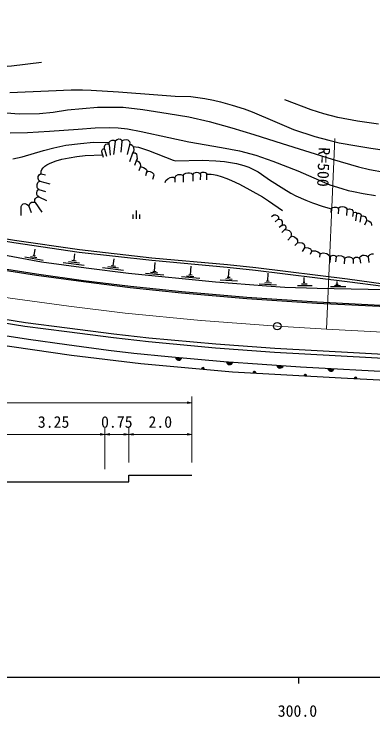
# Model space of a CAD drawing. Units: millimetres at full size, sheet at 1:1000, with parts at other scales. Extents: x 40000 to 680000, y 20000 to 380000.
# Drawn here: x 323017 to 379788, y 198715 to 309818 of the extents above; entities that cross this region are included whole.
import ezdxf
from ezdxf.enums import TextEntityAlignment as Align

# ---------------------------------------------------------------- set-up
doc = ezdxf.new("R2010")
doc.units = ezdxf.units.MM
doc.header["$LTSCALE"] = 1000
doc.linetypes.add('CHAIN', pattern=[18.5, 12, -1.5, 3.5, -1.5])
for name, color, linetype, lineweight in [('M-BGD', 7, 'Continuous', 25), ('M-BMK', 2, 'CHAIN', 13), ('M-BMK-SRVR', 3, 'Continuous', 25), ('M-STR-HTXT', 7, 'Continuous', 13), ('M-STR-STRC', 7, 'Continuous', 25), ('M-TTL-BAND', 7, 'Continuous', 25)]:
    doc.layers.add(name, color=color, linetype=linetype, lineweight=lineweight)
doc.styles.add('ＭＳ ゴシック', font='')
doc.styles.get('ＭＳ ゴシック').set_extended_font_data('MS Gothic')

# ---------------------------------------------------------------- blocks, each defined once
blk = doc.blocks.new('open_arrow')
at = {"color": 0, "linetype": 'Continuous', "lineweight": -2}
blk.add_lwpolyline([(7.5, 1.25), (0, 0), (7.5, -1.25)], dxfattribs=at)

msp = doc.modelspace()

# ---------------------------------------------------------------- hatches: boundary and pattern name
at = {"layer": 'M-BGD'}
for points in [[(348548, 255567, 0.82183), (349535, 255478)], [(356615, 254845, 0.82183), (357604, 254777)], [(353093, 253693, 0.4608), (352915, 253945, 0.4608), (352693, 253730)], [(361245, 253075, 0.4608), (361058, 253321, 0.4608), (360844, 253098)], [(364602, 254295, 0.82183), (365591, 254227)], [(372626, 253808, 0.82183), (373616, 253754)], [(369291, 252610, 0.4608), (369105, 252856, 0.4608), (368890, 252633)], [(377245, 252167, 0.4608), (377057, 252412, 0.4608), (376844, 252187)]]:
    msp.add_hatch(color=256, dxfattribs=at).paths.add_polyline_path(points)

# ---------------------------------------------------------------- linework, layer by layer
for p, q in [((338068, 289153), (338242, 287503)), ((339027, 289680), (338774, 287644)), ((340057, 289662), (339911, 288013)), ((341284, 289152), (340913, 287611)), ((337330, 288473), (337642, 287350)), ((341758, 287808), (341264, 286478)), ((342321, 286603), (342062, 285872)), ((342966, 285614), (342759, 285028)), ((343955, 284810), (343800, 284242)), ((352484, 284439), (352482, 283596)), ((327096, 283381), (328679, 283003)), ((348442, 283852), (348452, 283220)), ((349780, 284256), (349792, 283266)), ((351294, 284379), (351273, 283385)), ((326946, 282060), (328000, 281779)), ((326349, 280019), (327392, 278496)), ((326917, 280919), (328153, 280332)), ((325372, 279453), (325731, 278438)), ((374328, 278973), (374308, 278236)), ((375670, 278889), (375607, 277984)), ((341852, 277449), (341852, 278146)), ((342385, 277449), (342385, 278777)), ((342919, 277449), (342919, 278146)), ((376633, 278384), (376538, 277842)), ((377191, 278218), (377014, 277135)), ((377871, 277819), (377707, 276938)), ((364791, 277373), (364316, 276966)), ((378721, 277041), (378428, 276456)), ((365349, 276421), (364934, 276054)), ((365876, 275740), (365366, 275304)), ((366807, 274624), (366329, 274096)), ((367828, 273654), (367442, 273242)), ((326183, 271653), (326346, 272661)), ((368950, 272853), (368614, 272285)), ((370042, 272271), (369860, 271833)), ((324708, 271451), (327635, 270924)), ((325632, 271521), (326618, 271335)), ((325989, 271684), (326377, 271622)), ((332520, 270864), (332653, 271932)), ((338713, 270041), (338846, 271108)), ((371393, 271853), (371312, 271389)), ((373009, 271334), (372956, 270534)), ((373962, 271467), (373863, 270679)), ((375306, 271149), (375213, 270348)), ((377718, 271105), (377793, 270435)), ((379032, 271423), (379160, 270529)), ((330805, 270572), (334128, 270141)), ((331646, 270731), (333351, 270508)), ((332178, 270911), (332862, 270818)), ((338371, 270087), (339054, 269994)), ((345226, 269165), (345353, 270527)), ((350915, 268624), (351043, 269986)), ((376671, 271034), (376672, 270377)), ((336997, 269748), (340320, 269317)), ((337839, 269908), (339543, 269685)), ((344610, 268996), (345767, 268897)), ((344974, 269186), (345478, 269144)), ((356961, 268240), (357036, 269491)), ((363147, 267623), (363222, 268874)), ((343801, 268864), (346716, 268608)), ((349490, 268322), (352406, 268066)), ((350300, 268454), (351456, 268355)), ((350663, 268644), (351167, 268603)), ((355600, 267803), (358363, 267625)), ((356509, 267999), (357538, 267933)), ((356728, 268248), (357193, 268233)), ((368889, 267438), (368889, 268152)), ((361786, 267186), (364549, 267008)), ((362695, 267382), (363724, 267316)), ((362914, 267631), (363379, 267616)), ((367860, 266932), (370168, 266932)), ((368461, 267180), (369406, 267180)), ((368747, 267438), (369032, 267438)), ((373084, 266729), (375525, 266729)), ((373707, 266925), (374646, 266925)), ((373938, 267130), (374296, 267130)), ((374117, 267130), (374117, 267540))]:
    msp.add_line(p, q, dxfattribs=at)
for points in [[(283347, 309818), (285915, 308034), (288671, 306478), (291477, 305025), (294231, 303749), (295700, 303221), (296640, 302972), (297965, 302646), (299494, 302452), (302690, 302202), (306260, 301991), (313635, 301406), (317902, 301416), (320563, 301484), (322595, 301619), (327360, 302222)], [(322354, 297427), (328476, 297688), (332051, 297866), (333862, 297866), (335192, 297803), (339520, 297539), (345737, 297048), (348509, 296827), (350985, 296782), (352461, 296590), (353198, 296491), (354556, 296192), (355689, 295927), (357518, 295398), (359433, 294812), (360700, 294353), (364268, 292813), (367224, 291590), (370586, 290475), (372811, 289869), (374467, 289462), (377224, 288963), (379445, 288620), (381959, 288272)], [(380685, 292435), (377338, 292912), (374210, 293469), (372025, 294055), (370036, 294694), (365846, 296277)], [(320441, 294307), (323808, 294057), (327064, 294120), (329206, 294333), (331457, 294674), (336201, 295107), (338717, 295087), (340295, 295076), (343368, 294747), (347401, 294125), (350674, 293553), (353887, 292848), (357486, 291850), (360930, 290788), (365402, 289382), (373355, 286881), (377526, 285681), (379229, 285265), (381603, 284800)], [(322385, 291061), (325143, 291099), (328647, 291320), (333147, 291644), (335853, 291857), (338051, 291864), (339479, 291825), (340970, 291659), (343120, 291279), (347507, 290301), (350658, 289607), (355826, 288716), (358678, 288173), (361242, 287500), (363971, 286584), (367881, 285060), (372989, 282844), (374868, 282240), (375842, 281948), (376698, 281758), (378266, 281441), (380199, 281164)], [(337157, 287121), (336909, 288035), (336903, 288194), (336933, 288326), (337006, 288432), (337098, 288497), (337189, 288512), (337248, 288512), (337330, 288473), (337314, 288603), (337326, 288860), (337406, 289153), (337555, 289260), (337732, 289312), (337862, 289300), (338004, 289236), (338068, 289153), (338075, 289402), (338140, 289618), (338300, 289778), (338555, 289864), (338728, 289891), (338825, 289891), (338932, 289846), (338995, 289734), (339027, 289680), (339089, 289821), (339302, 290013), (339588, 290069), (339860, 290027), (339997, 289931), (340045, 289832), (340061, 289744), (340057, 289662), (340197, 289852), (340435, 289957), (340769, 289969), (341009, 289931), (341187, 289804), (341273, 289653), (341307, 289449), (341284, 289152), (341364, 289206), (341524, 289206), (341763, 289025), (341890, 288732), (341949, 288342), (341920, 288084), (341758, 287808), (341992, 287902), (342187, 287878), (342361, 287714), (342465, 287319), (342484, 286930), (342408, 286752), (342321, 286603), (342493, 286617), (342711, 286511), (342947, 286135), (343024, 285869), (342966, 285614), (343179, 285660), (343488, 285585), (343922, 285299), (343998, 285070), (343955, 284810), (344211, 284967), (344522, 284952), (344889, 284766), (345071, 284550), (345149, 284345), (344921, 283655)], [(322800, 286954), (324279, 287262), (327668, 288247), (329292, 288690), (331228, 289085), (333533, 289373), (335581, 289563), (338108, 289510)], [(341827, 288878), (342723, 288775), (344309, 288261), (348182, 286701), (348621, 286619), (352787, 286744), (354955, 286639), (356332, 286507), (358192, 286185), (359363, 285874), (360131, 285599), (361116, 285159), (361644, 284855), (362140, 284524), (363447, 283618), (365673, 282176), (366802, 281514), (367569, 281111), (369149, 280392), (370233, 279954), (371929, 279417), (373238, 279009)], [(327333, 284569), (327327, 284969), (327425, 285232), (327604, 285536), (327875, 285795), (328190, 286006), (328755, 286270), (329689, 286602), (330588, 286877), (331728, 287093), (332925, 287289), (334257, 287439), (337039, 287557)], [(324154, 277967), (324132, 279387), (324233, 279613), (324456, 279802), (324735, 279850), (325013, 279788), (325257, 279620), (325372, 279453), (325465, 279722), (325584, 279944), (325789, 280080), (325999, 280093), (326178, 280093), (326349, 280019), (326301, 280250), (326323, 280499), (326390, 280670), (326570, 280837), (326679, 280891), (326917, 280919), (326717, 281079), (326635, 281304), (326599, 281557), (326649, 281832), (326730, 281968), (326811, 282022), (326946, 282060), (326763, 282182), (326683, 282427), (326661, 282870), (326754, 283209), (326887, 283308), (327096, 283381), (326930, 283530), (326819, 283803), (326835, 284130), (326985, 284423), (327179, 284541), (327333, 284569), (328017, 284399)], [(346917, 283185), (347044, 283495), (347334, 283796), (347702, 284008), (347924, 284054), (348220, 284034), (348359, 283951), (348442, 283852), (348527, 284041), (348626, 284248), (348955, 284457), (349162, 284481), (349395, 284479), (349573, 284428), (349716, 284346), (349780, 284256), (349891, 284486), (350178, 284665), (350482, 284740), (350760, 284743), (351014, 284665), (351199, 284522), (351294, 284379), (351375, 284533), (351466, 284664), (351705, 284772), (351952, 284812), (352149, 284782), (352366, 284694), (352444, 284565), (352484, 284439), (352550, 284702), (352765, 284844), (353073, 284844), (353294, 284777), (353436, 284656), (353471, 284466), (353441, 283617)], [(353459, 284529), (354200, 284517), (354581, 284481), (355102, 284360), (355762, 284148), (356663, 283816), (357399, 283492), (358687, 282908), (360304, 282059), (362332, 280925), (363254, 280276), (365502, 278792)], [(295268, 279120), (299233, 278232), (302486, 277685), (309236, 276401), (323071, 274092), (333355, 272600), (344834, 271306), (356786, 270208), (361261, 269753), (375754, 267947), (381477, 267194), (387998, 266752), (392394, 266487), (394476, 268398), (397782, 267775), (408982, 265295), (415555, 263773)], [(373169, 278440), (373238, 279009), (373334, 279185), (373454, 279257), (373648, 279311), (373780, 279311), (373987, 279290), (374107, 279248), (374224, 279167), (374292, 279078), (374328, 278973), (374405, 279202), (374626, 279345), (374988, 279390), (375231, 279366), (375382, 279293), (375560, 279169), (375638, 279019), (375670, 278889), (375805, 279003), (376094, 279053), (376452, 278946), (376619, 278722), (376634, 278490), (376633, 278384), (376761, 278477), (376961, 278492), (377116, 278443), (377189, 278340), (377191, 278218), (377289, 278321), (377547, 278328), (377791, 278214), (377898, 278029), (377871, 277819), (377995, 277880), (378212, 277898), (378498, 277801), (378738, 277547), (378769, 277316), (378721, 277041), (378876, 277169), (379076, 277151), (379337, 277000), (379488, 276780), (379554, 276560), (379554, 276392)], [(295181, 278730), (299156, 277840), (302416, 277291), (309166, 276007), (323009, 273697), (333304, 272203), (344793, 270908), (356748, 269810), (361216, 269355), (375704, 267551), (381437, 266796), (387973, 266353), (392539, 266077), (394599, 267967), (397702, 267383), (408893, 264904), (415542, 263366)], [(363757, 277808), (364122, 278061), (364387, 278098), (364657, 277993), (364841, 277791), (364853, 277582), (364791, 277373), (365011, 277384), (365247, 277296), (365407, 277020), (365451, 276785), (365416, 276612), (365349, 276421), (365539, 276496), (365802, 276480), (365943, 276369), (366023, 276103), (365991, 275922), (365876, 275740), (366154, 275724), (366551, 275599), (366727, 275420), (366849, 275164), (366868, 274899), (366807, 274624), (367065, 274686), (367382, 274606), (367695, 274333), (367836, 274072), (367864, 273883), (367828, 273654), (368102, 273732), (368568, 273659), (368854, 273475), (368970, 273238), (368978, 272973), (368950, 272853), (369127, 272925), (369556, 272865), (369890, 272712), (370026, 272495), (370042, 272271), (370204, 272411), (370690, 272395), (371092, 272259), (371341, 272082), (371393, 271853), (371531, 271993), (371900, 272069), (372511, 271949), (372804, 271688), (372940, 271486), (373009, 271334), (373200, 271581), (373473, 271695), (373784, 271632), (373962, 271467), (374045, 271568), (374415, 271637), (374809, 271592), (375139, 271426), (375240, 271287), (375306, 271149), (375523, 271320), (375830, 271422), (376103, 271418), (376418, 271348), (376573, 271202), (376671, 271034), (376777, 271251), (377045, 271376), (377319, 271372), (377575, 271295), (377718, 271105), (377722, 271372), (377850, 271533), (378139, 271683), (378414, 271719), (378717, 271668), (378882, 271551), (379032, 271423), (379169, 271639), (379334, 271836), (379609, 271917), (379858, 271895)], [(254880, 274901), (259804, 273973), (264829, 272930), (275339, 270576), (280385, 269387), (291377, 266924), (299090, 265333), (307703, 263907), (317265, 262271), (324820, 261084), (331420, 260210), (338795, 259281), (344338, 258652), (354916, 257670), (364255, 256998), (384366, 255876)], [(254773, 274311), (259688, 273384), (264703, 272344), (275205, 269991), (280250, 268802), (291251, 266337), (298980, 264743), (307603, 263316), (317167, 261679), (324734, 260490), (331343, 259615), (338724, 258685), (344276, 258056), (354867, 257072), (364217, 256400), (384333, 255277)], [(310894, 273965), (319086, 272194), (327357, 270679), (334421, 269725), (341106, 268863), (354887, 267466), (362930, 266883), (365840, 266638), (370986, 266495), (392501, 266081), (409683, 264185), (413977, 263728)], [(255810, 272188), (263213, 270680), (268224, 269585), (278420, 267328), (290191, 264654), (297590, 263096), (301022, 262456), (313199, 260341), (319463, 259337), (325292, 258419), (331367, 257576), (337952, 256712), (341972, 256238), (347397, 255672), (356188, 254875), (368311, 254040), (383907, 253200)], [(254181, 270830), (261833, 269312), (272536, 266934), (285809, 264005), (290668, 262937), (298553, 261299), (303597, 260515), (313638, 258665), (319705, 257669), (332130, 255876), (343093, 254602), (357551, 253288), (374741, 252296), (397976, 251097), (438518, 249051), (460678, 247954), (471768, 247889), (478947, 248039), (483635, 248309), (488866, 248784), (495044, 249518)], [(287152, 235876), (300376, 235876), (300376, 236664), (301152, 236664), (301152, 235876), (341152, 235876), (341152, 236947), (351152, 236947)]]:
    msp.add_lwpolyline(points, dxfattribs=at)
for centre, radius, start, end in [((349050, 255620), 505, 185.99083, 343.64902), ((357116, 254909), 505, 187.23355, 344.89174), ((352896, 253743), 203, 345.84379, 183.76718), ((361047, 253118), 203, 347.73457, 185.65796), ((365103, 254359), 505, 187.23355, 344.89174), ((373126, 253879), 505, 188.08802, 345.74621), ((369093, 252653), 203, 347.73457, 185.65796), ((377047, 252208), 203, 348.08617, 186.00956)]:
    msp.add_arc(centre, radius, start, end, dxfattribs=at)
at = {"layer": 'M-BMK'}
msp.add_lwpolyline([(246482, 279886), (259080, 277650), (263720, 276643), (265044, 276365), (299298, 268922), (312091, 266696), (322393, 264912), (331682, 263641), (340609, 262522), (352637, 261368), (364650, 260484), (372429, 260012), (457352, 255615), (464474, 255476), (473128, 255443), (484941, 255999), (495646, 257234), (502995, 258412), (532603, 263698), (540511, 265442), (548498, 267961), (555761, 270905), (562633, 274303)], dxfattribs=at)
at = {"layer": 'M-BMK-SRVR'}
msp.add_circle((364650, 260484), 600, dxfattribs=at)
at = {"layer": 'M-STR-HTXT'}
for p, q in [((372429, 260012), (373738, 290137)), ((351152, 238947), (351152, 249376)), ((287152, 248376), (351152, 248376)), ((321152, 243376), (337402, 243376)), ((337402, 237876), (337402, 244376)), ((337402, 237876), (337402, 244376)), ((337402, 243376), (341152, 243376)), ((341152, 238947), (341152, 244376)), ((341152, 238947), (341152, 244376)), ((341152, 243376), (351152, 243376)), ((351152, 238947), (351152, 244376))]:
    msp.add_line(p, q, dxfattribs=at)
at = {"layer": 'M-STR-STRC'}
for points in [[(310516, 271307), (316073, 270191), (326550, 268545), (333997, 267526), (341408, 266622), (349528, 265764), (359828, 264853), (370936, 264132), (381950, 263575), (408584, 262218), (416547, 261782), (430627, 261091), (445142, 260313), (456759, 259731), (468070, 259540), (474932, 259523), (481190, 259811), (485238, 260010), (491797, 260662), (496016, 261256)], [(310551, 271504), (316107, 270389), (326579, 268743), (334023, 267724), (341431, 266821), (349548, 265964), (359844, 265052), (370947, 264332), (381960, 263775), (408595, 262418), (416557, 261982), (430637, 261291), (445152, 260513), (456766, 259931), (468072, 259740), (474928, 259723), (481180, 260011), (485224, 260210), (491773, 260861)]]:
    msp.add_lwpolyline(points, dxfattribs=at)
at = {"layer": 'M-TTL-BAND'}
for p, q in [((40000, 205000), (579000, 205000)), ((368000, 205000), (368000, 204000))]:
    msp.add_line(p, q, dxfattribs=at)

# ---------------------------------------------------------------- block references
at = {"layer": 'M-STR-HTXT', "xscale": 100, "yscale": 100, "rotation": 180}
for p in [(351152, 248376), (337402, 243376), (341152, 243376), (351152, 243376)]:
    msp.add_blockref('open_arrow', p, dxfattribs=at)
at = {"layer": 'M-STR-HTXT', "xscale": 100, "yscale": 100}
for p in [(337402, 243376), (341152, 243376)]:
    msp.add_blockref('open_arrow', p, dxfattribs=at)

# ---------------------------------------------------------------- texts
at = {"layer": 'M-STR-HTXT', "style": 'ＭＳ ゴシック'}
msp.add_text('R=500', height=1833, rotation=267.847, dxfattribs=at).set_placement((370523, 285692), align=Align.BOTTOM_CENTER)
for s, p in [('3.25', (326777, 243876)), ('0.75', (336777, 243876)), ('2.0', (344277, 243876))]:
    msp.add_text(s, height=1833, dxfattribs=at).set_placement(p, align=Align.BOTTOM_LEFT)
at = {"layer": 'M-TTL-BAND', "style": 'ＭＳ ゴシック'}
msp.add_text('300.0', height=1833, dxfattribs=at).set_placement((367844, 198195), align=Align.BOTTOM_CENTER)

doc.saveas('drawing.dxf')
